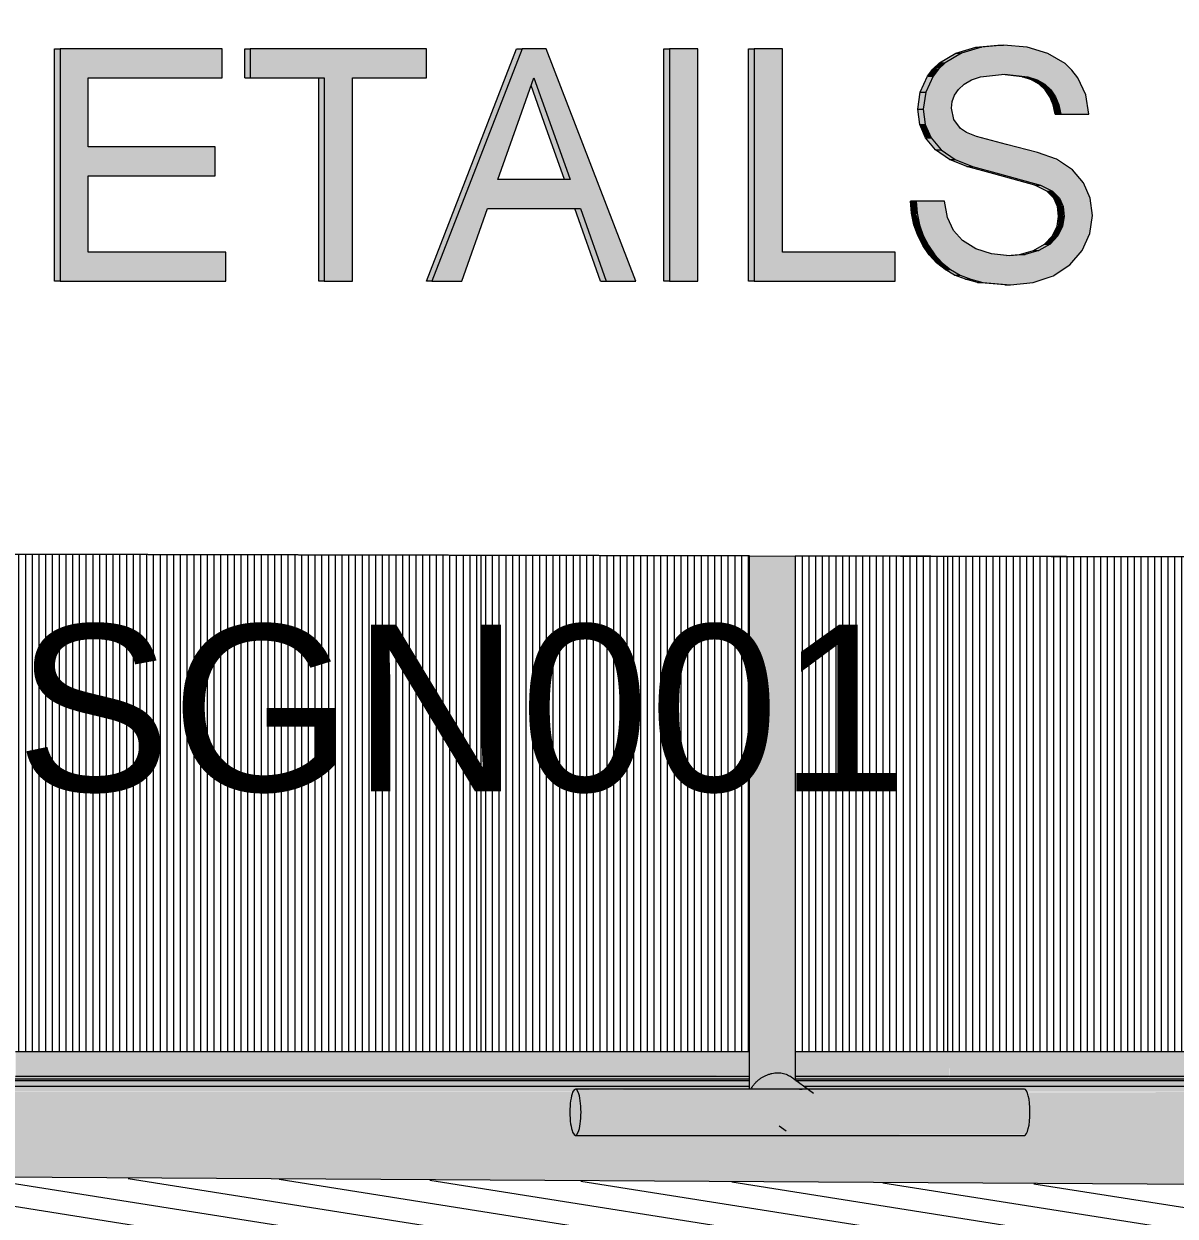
# Model space of a CAD drawing. Header units: millimetres. Extents: x -2361666 to -2009843, y -375 to 29863.
# Drawn here: x -2325026 to -2322538, y 11052 to 13629 of the extents above; entities that cross this region are included whole.
import ezdxf

# ---------------------------------------------------------------- set-up
doc = ezdxf.new("R2010")
doc.units = ezdxf.units.MM
for name, color, linetype, lineweight in [('A-ANNO-IDEN', 131, 'Continuous', 5), ('A-GENM', 13, 'Continuous', 5), ('A-GLAZ-CURT', 52, 'Continuous', 5), ('A-GLAZ-CWMG', 51, 'Continuous', 5), ('A-ROOF', 132, 'Continuous', 5), ('A-ROOF-PATT', 132, 'Continuous', 5), ('A-WALL', 113, 'Continuous', 5), ('P-SANR-FIXT', 6, 'Continuous', 5), ('S-BEAM', 12, 'Continuous', 5)]:
    doc.layers.add(name, color=color, linetype=linetype, lineweight=lineweight)
doc.styles.add('Arial_3', font='arial.ttf', dxfattribs={"height": 360})

# ---------------------------------------------------------------- blocks, each defined once
blk = doc.blocks.new('Downpipe - Tee Spreader - Downpipe - Tee Spreader-V8-SOUTH EAST - PART B')
at = {"layer": 'P-SANR-FIXT'}
h = blk.add_hatch(color=256, dxfattribs=at)
h.paths.add_polyline_path([(-2323454, 11326.6), (-2323450.7, 11332.6), (-2323439.2, 11345.3), (-2323425.7, 11354.3), (-2323422.1, 11356.3), (-2323409.2, 11360.5), (-2323396.3, 11362), (-2323380.6, 11359.1), (-2323370.9, 11354.3), (-2323358.4, 11345.3), (-2323360.3, 12479.1), (-2323456.9, 12479), (-2323456.9, 11326.6)])
h.paths.add_polyline_path([(-2323358.4, 14879.1), (-2323360.5, 15154.5), (-2323456.9, 15154.5), (-2323456.3, 14879.3), (-2323358.6, 14879.1)])
for points in [[(-2323343.9, 11325.5), (-2323343.2, 11326.6), (-2323334, 11327.5), (-2323380.6, 11359.1), (-2323384.1, 11360.5), (-2323396.3, 11362), (-2323409.2, 11360.5), (-2323425.7, 11354.3), (-2323439.2, 11345.3), (-2323451, 11332.3), (-2323454, 11326.6), (-2323346.7, 11325.8)], [(-2323834, 11228.3), (-2323830.8, 11228.3), (-2323827.9, 11233.3), (-2323822.3, 11263.6), (-2323823.3, 11299), (-2323825.4, 11311.9), (-2323830.8, 11324.9), (-2323837.4, 11324.2), (-2323844.4, 11301.6), (-2323846.1, 11276.6), (-2323844.4, 11251.6), (-2323837.1, 11228.3)], [(-2323821.9, 11276.6), (-2322851.6, 11276.6), (-2322853.2, 11301.6), (-2322858.7, 11321.8), (-2322863.7, 11326.6), (-2323830.8, 11324.9), (-2323825.4, 11311.9), (-2323822.3, 11289.5)], [(-2323458.3, 11326.6), (-2323456.9, 11327.5), (-2323458.3, 11326.9)], [(-2323834, 11226.6), (-2322860.5, 11228.3), (-2322855.1, 11241.2), (-2322852, 11263.6), (-2322851.6, 11276.6), (-2323821.9, 11276.6), (-2323823.5, 11251.6), (-2323827.9, 11233.3), (-2323830.8, 11228.3)]]:
    blk.add_hatch(color=256, dxfattribs=at).paths.add_polyline_path(points)
for p, q in [((-2323458.4, 15155), (-2323458.4, 14879.3)), ((-2323358.4, 14879.1), (-2323358.4, 15155)), ((-2323458.4, 12479.3), (-2323458.4, 11326.6)), ((-2323358.4, 11345.2), (-2323358.4, 12479.1)), ((-2323319.4, 11317), (-2323370.7, 11354.4)), ((-2322863.7, 11326.6), (-2323834, 11326.6)), ((-2323393.8, 11247.5), (-2323378.3, 11236.2)), ((-2323834, 11226.6), (-2322863.7, 11226.6))]:
    blk.add_line(p, q, dxfattribs=at)
for centre, major_axis, ratio, start_param, end_param in [((-2323834, 11276.6), (0, 50), 0.241811, 4.712389, 7.853982), ((-2323348.8, 11276.6), (29.5, 40.4), 0.955582, 0.550103, 0.667051), ((-2322863.7, 11276.6), (0, 50), 0.241811, 4.712389, 6.283185), ((-2323834, 11276.6), (0, 50), 0.241811, 1.570796, 4.712389), ((-2322863.7, 11276.6), (0, 50), 0.241811, 3.141593, 4.712389)]:
    blk.add_ellipse(centre, major_axis=major_axis, ratio=ratio, start_param=start_param, end_param=end_param, dxfattribs=at)
blk.add_open_spline([(-2323454.3, 11326.7), (-2323453.7, 11328.1), (-2323452, 11331.2), (-2323448.7, 11336.1), (-2323445.1, 11340.2), (-2323442, 11343.3), (-2323438.7, 11346.3), (-2323434.2, 11349.8), (-2323428.4, 11353.4), (-2323422.2, 11356.4), (-2323415.8, 11358.9), (-2323407.1, 11361.2), (-2323396.1, 11362.4), (-2323383.8, 11361), (-2323375.6, 11357.7), (-2323371.6, 11355.1), (-2323370.7, 11354.4)], degree=3, knots=[0.050558, 0.050558, 0.050558, 0.050558, 0.0833333, 0.125, 0.1666667, 0.1875, 0.2083333, 0.25, 0.2916667, 0.3333333, 0.375, 0.4166667, 0.5, 0.5833333, 0.6666667, 0.6937161, 0.6937161, 0.6937161, 0.6937161], dxfattribs=at)
blk = doc.blocks.new('FP_110-SOUTH EAST - PART B')
at = {"layer": 'A-GENM'}
blk.add_line((-2322019.7, 11407.7), (-2322019.7, 12476), dxfattribs=at)
blk = doc.blocks.new('MulticellPanel_Polycarbonate_Danpal_1040w - Pearl Green-V109-SOUTH EAST - PART B')
at = {"layer": 'A-GENM'}
h = blk.add_hatch(dxfattribs=at)
h.set_pattern_fill('FP_49', color=256, style=0, pattern_type=2)
h.set_pattern_definition([(90, (-2322523.671, 13105.475), (14.555, -9e-16), [])])
h.paths.add_polyline_path([(-2323025.3, 11407.7), (-2322022, 11407.7), (-2322022, 12475.7), (-2323025.3, 12478), (-2323025.3, 11493)])
blk.add_blockref('FP_110-SOUTH EAST - PART B', (0, 0), dxfattribs=at)
blk = doc.blocks.new('FP_112-SOUTH EAST - PART B')
at = {"layer": 'A-GENM'}
blk.add_line((-2323028.9, 11407.7), (-2323028.9, 12478.3), dxfattribs=at)
blk = doc.blocks.new('MulticellPanel_Polycarbonate_Danpal_1040w - Pearl Green-V111-SOUTH EAST - PART B')
at = {"layer": 'A-GENM'}
h = blk.add_hatch(dxfattribs=at)
h.set_pattern_fill('FP_50', color=256, style=0, pattern_type=2)
h.set_pattern_definition([(90, (-2323532.807, 13105.475), (14.555, -9e-16), [])])
h.paths.add_polyline_path([(-2324034.5, 11407.7), (-2323458.3, 11407.7), (-2323458.3, 12479), (-2324034.5, 12480.4), (-2324034.5, 11493)])
h.paths.add_polyline_path([(-2323031.1, 11407.7), (-2323031.1, 12478.1), (-2323358.4, 12478.8), (-2323358.4, 11407.7), (-2323146.2, 11407.7)])
blk.add_blockref('FP_112-SOUTH EAST - PART B', (0, 0), dxfattribs=at)
blk = doc.blocks.new('FP_113-SOUTH EAST - PART B')
at = {"layer": 'A-GENM'}
blk.add_line((-2324038, 11407.7), (-2324038, 12480.7), dxfattribs=at)
blk = doc.blocks.new('MulticellPanel_Polycarbonate_Danpal_1040w - Blue-1262870-SOUTH EAST - PART B')
at = {"layer": 'A-GENM'}
h = blk.add_hatch(dxfattribs=at)
h.set_pattern_fill('FP_51', color=256, style=0, pattern_type=2)
h.set_pattern_definition([(90, (-2324541.943, 13105.475), (14.555, -9e-16), [])])
h.paths.add_polyline_path([(-2325043.6, 11407.7), (-2324040.3, 11407.7), (-2324040.3, 12480.4), (-2325043.6, 12482.7), (-2325043.6, 11493)])
blk.add_blockref('FP_113-SOUTH EAST - PART B', (0, 0), dxfattribs=at)
blk = doc.blocks.new('Rectangular Mullion - Frame_Framed Facade_Danpal_DPANMF BT1-1113569-SOUTH EAST - PART B')
at = {"layer": 'A-GLAZ-CWMG'}
for points in [[(-2320216.3, 11354.3), (-2319998.3, 11354.3), (-2319998.3, 11407.7), (-2321007.5, 11407.7), (-2321007.1, 11354.3), (-2320450.6, 11354.3)], [(-2321007.5, 11348.8), (-2320000.6, 11348.8), (-2320000.6, 11354.3), (-2321009.7, 11354.3), (-2321009.7, 11348.8)]]:
    blk.add_hatch(color=256, dxfattribs=at).paths.add_polyline_path(points)
for p, q in [((-2321007.5, 11407.7), (-2319998.3, 11407.7)), ((-2321009.7, 11348.8), (-2320000.6, 11348.8)), ((-2321007.5, 11354.3), (-2319998.3, 11354.3))]:
    blk.add_line(p, q, dxfattribs=at)
blk = doc.blocks.new('Rectangular Mullion - Frame_Framed Facade_Danpal_DPANMF BT1-V137-SOUTH EAST - PART B')
at = {"layer": 'A-GLAZ-CWMG'}
h = blk.add_hatch(color=256, dxfattribs=at)
h.paths.add_polyline_path([(-2323331.5, 11354.3), (-2323025.7, 11354.3), (-2323025.7, 11407.7), (-2323358.4, 11407.7), (-2323358.4, 11354.3), (-2323334.2, 11354.3)])
h.paths.add_polyline_path([(-2324034.5, 11354.3), (-2323458.3, 11356.3), (-2323458.3, 11407.7), (-2324034.9, 11407.7), (-2324034.9, 11354.3)])
h = blk.add_hatch(color=256, dxfattribs=at)
h.paths.add_polyline_path([(-2323029, 11348.8), (-2323028, 11348.8), (-2323029, 11354.3), (-2323358.4, 11354.3), (-2323358.4, 11348.8), (-2323031.1, 11348.8)])
h.paths.add_polyline_path([(-2324037.1, 11348.8), (-2323458.3, 11349.7), (-2323458.3, 11354.3), (-2324037.1, 11354.3)])
for p, q in [((-2324034.9, 11407.7), (-2323458.3, 11407.7)), ((-2323358.4, 11407.7), (-2323025.7, 11407.7)), ((-2324037.1, 11348.8), (-2323458.3, 11348.8)), ((-2324034.9, 11354.3), (-2323458.3, 11354.3)), ((-2323358.4, 11354.3), (-2323025.7, 11354.3)), ((-2323358.4, 11348.8), (-2323028, 11348.8))]:
    blk.add_line(p, q, dxfattribs=at)
blk = doc.blocks.new('Generic Models 13 - Generic Models 13-2262104-SOUTH EAST - PART B')
at = {"layer": 'A-GENM'}
for p, q in [((-2329562.1, 12493.4), (-2319858.9, 12471)), ((-2323458.3, 12479), (-2327045.6, 12487.3)), ((-2319983.3, 12471), (-2323358.4, 12478.8))]:
    blk.add_line(p, q, dxfattribs=at)
blk = doc.blocks.new('Structural Framing 10 - Structural Framing 1-2898566-SOUTH EAST - PART B')
at = {"layer": 'S-BEAM'}
h = blk.add_hatch(color=256, dxfattribs=at)
h.paths.add_polyline_path([(-2338994.7, 11332.6), (-2338207.3, 11332.6), (-2338207.3, 11345.3), (-2338994.7, 11345.3)])
h.paths.add_polyline_path([(-2318911.7, 11332.6), (-2318889.7, 11332.6), (-2318889.7, 11345.3), (-2318960.5, 11345.3), (-2318960.5, 11332.6), (-2318927.1, 11332.6)])
h.paths.add_polyline_path([(-2338071.7, 11332.6), (-2334520, 11332.6), (-2334520, 11345.3), (-2338107.3, 11345.2), (-2338090, 11332.6), (-2338083.1, 11332.6)])
h.paths.add_polyline_path([(-2319077.9, 11332.6), (-2319051.4, 11332.6), (-2319051.4, 11345.3), (-2319671.1, 11345.2), (-2319653.9, 11332.6), (-2319105, 11332.6)])
h.paths.add_polyline_path([(-2319848.1, 11332.6), (-2319771.1, 11332.6), (-2319771.1, 11345.3), (-2323358.4, 11345.2), (-2323341.1, 11332.6), (-2319864.7, 11332.6)])
h.paths.add_polyline_path([(-2334402.8, 11332.6), (-2330832.8, 11332.6), (-2330832.8, 11345.3), (-2334420, 11345.2), (-2334408.4, 11336.7)])
h.paths.add_polyline_path([(-2323458.3, 11332.6), (-2323458.3, 11345.3), (-2327045.6, 11345.2), (-2327028.4, 11332.6), (-2323497.7, 11332.6)])
h.paths.add_polyline_path([(-2330697.2, 11332.6), (-2327145.6, 11332.6), (-2327145.6, 11345.3), (-2330732.8, 11345.2), (-2330715.6, 11332.6), (-2330708.7, 11332.6)])
h = blk.add_hatch(color=256, dxfattribs=at)
h.paths.add_polyline_path([(-2318911.7, 11321.2), (-2318909.6, 11332.3), (-2318911.7, 11332.6), (-2318960.5, 11331.1), (-2318960.5, 11321.2), (-2318911.9, 11321.2)])
h.paths.add_polyline_path([(-2326291.5, 11321.2), (-2323838.3, 11322), (-2323837.1, 11324.9), (-2323458.3, 11326.9), (-2323458.3, 11332.6), (-2327026.3, 11331.1), (-2327020.1, 11326.6), (-2326544.9, 11328.5), (-2326399, 11331.5), (-2326316.1, 11331), (-2326305.2, 11325.2), (-2326303.3, 11321.2), (-2326294.7, 11321.2)])
h.paths.add_polyline_path([(-2338994.7, 11321.2), (-2338587.5, 11321.2), (-2338586, 11324.9), (-2338207.3, 11326.9), (-2338207.3, 11332.6), (-2338994.7, 11331.1), (-2338994.7, 11324.1)])
h.paths.add_polyline_path([(-2327525.9, 11321.2), (-2327524.3, 11324.9), (-2327145.6, 11326.9), (-2327145.6, 11332.6), (-2330712.4, 11330.3), (-2330707.3, 11326.6), (-2330235, 11324.9), (-2330232.1, 11321.2), (-2327527.3, 11321.2)])
h.paths.add_polyline_path([(-2319077.9, 11321.2), (-2319051.4, 11321.3), (-2319051.4, 11332.6), (-2319651.4, 11330.8), (-2319645.6, 11326.6), (-2319173.3, 11324.9), (-2319170.4, 11321.2), (-2319089.3, 11321.2)])
h.paths.add_polyline_path([(-2337607.3, 11321.2), (-2334899.4, 11323.5), (-2334898.8, 11324.9), (-2334520, 11326.9), (-2334520, 11332.6), (-2338087.8, 11331), (-2338081.7, 11326.6), (-2337609.4, 11324.9), (-2337608.9, 11323.9)])
h.paths.add_polyline_path([(-2331213.1, 11321.2), (-2331211.6, 11324.9), (-2330832.8, 11326.9), (-2330832.8, 11332.6), (-2334400.1, 11330.7), (-2334394.5, 11326.6), (-2333922.2, 11324.9), (-2333919.3, 11321.2), (-2331214.5, 11321.2)])
h.paths.add_polyline_path([(-2322858.4, 11321.2), (-2320151.3, 11321.4), (-2320149.9, 11324.9), (-2319771.1, 11327), (-2319771.1, 11332.6), (-2323339, 11331.1), (-2323332.8, 11326.6), (-2322860.4, 11324.7), (-2322858.7, 11321.8)])
h = blk.add_hatch(color=256, dxfattribs=at)
h.paths.add_polyline_path([(-2318921.1, 11099.4), (-2318921.1, 11113.5), (-2318911.7, 11113.4), (-2318911.7, 11321.2), (-2318960.5, 11321.2), (-2318961.6, 11233.4), (-2318965.5, 11232.3), (-2318963.7, 11230.8), (-2318959.6, 11232.3), (-2318961.6, 11178.9), (-2318968.8, 11178.9), (-2318968.8, 11173.4), (-2319083.4, 11173.4), (-2319083.4, 11233.4), (-2319051.4, 11233.4), (-2319051.4, 11321.2), (-2319170.4, 11319.9), (-2319165.7, 11299), (-2319164.3, 11276.6), (-2319166, 11251.6), (-2319170.4, 11233.3), (-2319176.4, 11226.6), (-2320149.9, 11228.3), (-2320152.8, 11233.3), (-2320158.4, 11263.6), (-2320157.5, 11299), (-2320155.3, 11311.9), (-2320152.8, 11321.2), (-2322857.6, 11319.9), (-2322852.9, 11299), (-2322851.6, 11276.6), (-2322853.2, 11251.6), (-2322857.6, 11233.3), (-2322863.7, 11226.6), (-2323837.1, 11228.3), (-2323840, 11233.3), (-2323845.7, 11263.6), (-2323844.7, 11299), (-2323842.5, 11311.9), (-2323840, 11321.2), (-2326303.3, 11321.2), (-2326303.3, 11143.5), (-2319044.3, 11100.1)])
h.paths.add_polyline_path([(-2326645.9, 11145.5), (-2326645.9, 11226.6), (-2327524.3, 11228.3), (-2327527.3, 11233.3), (-2327532.9, 11263.6), (-2327531.9, 11299), (-2327529.8, 11311.9), (-2327527.3, 11321.2), (-2330232.1, 11319.9), (-2330227.4, 11299), (-2330226, 11276.6), (-2330227.6, 11251.6), (-2330232.1, 11233.3), (-2330238.1, 11226.6), (-2331211.6, 11228.3), (-2331214.5, 11233.3), (-2331220.1, 11263.6), (-2331219.2, 11299), (-2331217, 11311.9), (-2331214.5, 11321.2), (-2333919.3, 11319.9), (-2333914.6, 11299), (-2333913.2, 11276.6), (-2333914.9, 11251.6), (-2333919.3, 11233.3), (-2333925.3, 11226.6), (-2334898.8, 11228.3), (-2334901.7, 11233.3), (-2334907.3, 11263.6), (-2334906.4, 11299), (-2334904.2, 11311.9), (-2334901.7, 11321.2), (-2337606.5, 11319.9), (-2337601.8, 11299), (-2337600.5, 11276.6), (-2337602.1, 11251.6), (-2337606.5, 11233.3), (-2337612.6, 11226.6), (-2338586, 11228.3), (-2338588.9, 11233.3), (-2338594.6, 11263.6), (-2338593.6, 11299), (-2338591.4, 11311.9), (-2338588.9, 11321.2), (-2338994.7, 11321.2), (-2338994.7, 11215), (-2331928.5, 11177), (-2327013.6, 11147.7)])
for p, q in [((-2327045.6, 11345.3), (-2323458.3, 11345.3)), ((-2323358.4, 11345.3), (-2319771.1, 11345.3)), ((-2323458.3, 11332.6), (-2327028.4, 11332.6)), ((-2319771.1, 11332.6), (-2323341.1, 11332.6))]:
    blk.add_line(p, q, dxfattribs=at)

msp = doc.modelspace()

# ---------------------------------------------------------------- hatches: boundary and pattern name
at = {"layer": 'A-GENM'}
for points in [[(-2322893.5, 13064.9), (-2322844.9, 13069.8), (-2322794.6, 13088.9), (-2322765.1, 13108), (-2322738.5, 13139.3), (-2322722.1, 13175.7), (-2322716.7, 13214.4), (-2322724.3, 13259), (-2322735.7, 13285.4), (-2322759.9, 13313.5), (-2322803.1, 13339.4), (-2322835.2, 13351), (-2322967.5, 13385.6), (-2322988.5, 13394.3), (-2323001.9, 13402.9), (-2323016.4, 13422.3), (-2323021.3, 13446.4), (-2323016.4, 13469.5), (-2323014.4, 13474.7), (-2323005.9, 13487.2), (-2322993.9, 13498.6), (-2322978.2, 13508), (-2322958.4, 13514.7), (-2322906.7, 13520.1), (-2322856.2, 13514.7), (-2322836.2, 13507.9), (-2322819.7, 13498.3), (-2322806.5, 13486.1), (-2322794.6, 13466.8), (-2322787.7, 13446.1), (-2322785.2, 13433.8), (-2322724.3, 13433.8), (-2322731.2, 13475.4), (-2322748.4, 13512.4), (-2322760.9, 13528.7), (-2322775.8, 13542.9), (-2322819.7, 13567.1), (-2322857.7, 13578.5), (-2322911.8, 13582.7), (-2322958.4, 13578.1), (-2322999.4, 13565.8), (-2323035.1, 13544.7), (-2323049.3, 13531.2), (-2323061.1, 13515.7), (-2323076.9, 13481.4), (-2323082.2, 13444.6), (-2323077.9, 13411.7), (-2323065.1, 13382.2), (-2323043.6, 13356.6), (-2323013.3, 13335.5), (-2322976.1, 13320.4), (-2322829.1, 13280.5), (-2322803.1, 13267.5), (-2322787.7, 13252), (-2322780.1, 13233.9), (-2322777.6, 13212.8), (-2322781, 13191.3), (-2322794.6, 13167.1), (-2322808.1, 13152.8), (-2322832.2, 13139.2), (-2322861.9, 13130.6), (-2322895.9, 13127.7), (-2322934.4, 13131.5), (-2322968.9, 13142.9), (-2322997.2, 13160.4), (-2323016.9, 13182.6), (-2323029.5, 13210.6), (-2323036.5, 13245.5), (-2323097.4, 13245.5), (-2323093.5, 13210.6), (-2323090.2, 13194.7), (-2323076.6, 13160.4), (-2323061.5, 13135.6), (-2323057.5, 13129.7), (-2323041.4, 13112.5), (-2323023.1, 13097.9), (-2323002.3, 13086), (-2322968.9, 13074.2), (-2322953.2, 13070.2), (-2322911.8, 13066.6)], [(-2324947.9, 13072.8), (-2324947.9, 13575.1), (-2324960, 13575.1), (-2324960, 13072.8)], [(-2324887, 13072.8), (-2324590, 13072.8), (-2324590, 13135.6), (-2324887, 13135.6), (-2324887, 13300.4), (-2324612.9, 13300.4), (-2324612.9, 13363.2), (-2324887, 13363.2), (-2324887, 13512.3), (-2324597.6, 13512.3), (-2324597.6, 13575.1), (-2324947.9, 13575.1), (-2324947.9, 13072.8), (-2324904.1, 13072.8)], [(-2324536.7, 13512.3), (-2324536.7, 13575.1), (-2324548.8, 13575.1), (-2324548.8, 13512.3)], [(-2324376.8, 13072.8), (-2324315.9, 13072.8), (-2324315.9, 13512.3), (-2324156, 13512.3), (-2324156, 13575.1), (-2324536.7, 13575.1), (-2324536.7, 13512.3), (-2324376.8, 13512.3), (-2324376.8, 13239.4)], [(-2324144.1, 13072.8), (-2323949.5, 13575.1), (-2323961.6, 13575.1), (-2324156.1, 13072.8)], [(-2323630.5, 13072.8), (-2323630.5, 13575.1), (-2323642.6, 13575.1), (-2323642.6, 13072.8)], [(-2323569.6, 13072.8), (-2323569.6, 13575.1), (-2323630.5, 13575.1), (-2323630.5, 13072.8)], [(-2323447.7, 13072.8), (-2323447.7, 13575.1), (-2323459.8, 13575.1), (-2323459.8, 13072.8)], [(-2323447.7, 13072.8), (-2323143.1, 13072.8), (-2323143.1, 13135.6), (-2323386.8, 13135.6), (-2323386.8, 13575.1), (-2323447.7, 13575.1), (-2323447.7, 13239.4)], [(-2323047.2, 13544.7), (-2323035.1, 13544.7), (-2322999.4, 13565.8), (-2323011.5, 13565.8), (-2323039.3, 13549.4)], [(-2323011.5, 13565.8), (-2322993.9, 13567.5), (-2322958.4, 13578.6), (-2322968.6, 13578.6), (-2323000.6, 13569.1)], [(-2323061.1, 13515.7), (-2323049.3, 13531.2), (-2323061.4, 13531.2), (-2323073.2, 13515.7)], [(-2323061.1, 13531.2), (-2323047.2, 13533.2), (-2323035.1, 13544.7), (-2323049.3, 13542.7), (-2323061.4, 13531.2)], [(-2324388.9, 13072.8), (-2324376.8, 13072.8), (-2324376.8, 13512.3), (-2324388.9, 13512.3), (-2324388.9, 13135.6)], [(-2323889.5, 13416), (-2323923.7, 13512.3), (-2323929.6, 13495), (-2323901.6, 13416), (-2323897.6, 13416)], [(-2323082.2, 13481.4), (-2323076.9, 13481.4), (-2323061.1, 13515.7), (-2323073.2, 13515.7), (-2323089, 13481.4)], [(-2322836.2, 13507.9), (-2322857.7, 13514.7), (-2322868.3, 13514.7), (-2322848.3, 13507.9)], [(-2322819.7, 13498.3), (-2322836.2, 13507.9), (-2322848.3, 13507.9), (-2322831.8, 13498.3)], [(-2323082.2, 13444.6), (-2323077.9, 13481.4), (-2323089, 13481.4), (-2323094.3, 13444.6)], [(-2322818.6, 13486.1), (-2322806.5, 13486.1), (-2322819.7, 13498.3), (-2322831.8, 13498.3), (-2322819.7, 13487.1)], [(-2322808.5, 13471.3), (-2322796.4, 13471.3), (-2322806.5, 13486.1), (-2322818.6, 13486.1), (-2322815.8, 13481.9)], [(-2322789.3, 13453.8), (-2322796.4, 13471.3), (-2322808.5, 13471.3), (-2322801.4, 13453.8), (-2322794.6, 13453.8)], [(-2322785.2, 13433.8), (-2322789.3, 13453.8), (-2322801.4, 13453.8), (-2322796.4, 13433.8), (-2322787.7, 13433.8)], [(-2323090, 13411.7), (-2323077.9, 13411.7), (-2323082.2, 13444.6), (-2323094.3, 13444.2), (-2323091.4, 13422.3)], [(-2323845.5, 13292.5), (-2323889.5, 13416), (-2323901.6, 13416), (-2323857.6, 13292.5)], [(-2323065.1, 13382.2), (-2323077.9, 13411.7), (-2323090, 13411.7), (-2323077.2, 13382.2), (-2323074.1, 13382.2)], [(-2323043.6, 13356.6), (-2323065.1, 13382.2), (-2323077.2, 13382.2), (-2323055.7, 13356.6)], [(-2323025.4, 13335.5), (-2323013.3, 13335.5), (-2323043.6, 13356.6), (-2323055.7, 13356.6), (-2323029, 13337.9)], [(-2322976.1, 13320.4), (-2323013.3, 13335.5), (-2323025.4, 13335.5), (-2322988.1, 13320.4)], [(-2322917.8, 13304.5), (-2322976.1, 13320.4), (-2322979.6, 13318.1), (-2322929.9, 13304.5)], [(-2322829.1, 13280.5), (-2322917.8, 13304.5), (-2322929.9, 13304.5), (-2322835.2, 13280.5)], [(-2322815.2, 13267.5), (-2322803.1, 13267.5), (-2322829.1, 13280.5), (-2322841.2, 13280.5), (-2322829.1, 13274.5)], [(-2323095.3, 13219.4), (-2323097.4, 13245.5), (-2323109.5, 13245.5), (-2323107.4, 13219.4), (-2323097.4, 13219.4)], [(-2322787.7, 13252), (-2322803.1, 13267.5), (-2322815.2, 13267.5), (-2322799.8, 13252), (-2322794.6, 13252)], [(-2322792.2, 13233.9), (-2322781, 13235.9), (-2322787.7, 13252), (-2322799.8, 13252), (-2322794.5, 13239.4)], [(-2323779.7, 13072.8), (-2323767.6, 13072.8), (-2323823.3, 13229.8), (-2323835.4, 13229.8), (-2323823.3, 13195.7)], [(-2323102.3, 13194.7), (-2323090.2, 13194.7), (-2323097.4, 13219.4), (-2323107.4, 13219.4)], [(-2322787.7, 13212.8), (-2322777.8, 13214.4), (-2322781, 13233.9), (-2322792.2, 13233.9), (-2322789.7, 13212.8)], [(-2323082.2, 13171.5), (-2323090.2, 13194.7), (-2323102.3, 13194.7), (-2323094.2, 13171.5), (-2323090.2, 13171.5)], [(-2322781, 13191.3), (-2322777.6, 13212.8), (-2322789.7, 13212.8), (-2322791.1, 13191.3)], [(-2323076, 13149.6), (-2323071.1, 13149.6), (-2323082.2, 13171.5), (-2323094.2, 13171.5), (-2323082.2, 13149.6)], [(-2322820.2, 13152.8), (-2322808.1, 13152.8), (-2322791.1, 13170.7), (-2322803.2, 13170.7), (-2322808.1, 13165.5)], [(-2322793.1, 13170.7), (-2322791.1, 13170.7), (-2322781, 13191.3), (-2322793.1, 13191.3), (-2322801.3, 13170.7), (-2322794.6, 13170.7)], [(-2323069.6, 13129.7), (-2323057.5, 13129.7), (-2323071.1, 13149.6), (-2323082.2, 13148), (-2323071.1, 13132)], [(-2322832.2, 13139.2), (-2322808.1, 13152.8), (-2322820.2, 13152.8), (-2322844.3, 13139.2)], [(-2323053.5, 13112.5), (-2323041.4, 13112.5), (-2323057.5, 13129.7), (-2323069.6, 13129.7), (-2323057.5, 13116.7)], [(-2322874, 13130.6), (-2322858.8, 13131.5), (-2322832.2, 13139.2), (-2322844.9, 13139), (-2322870.8, 13131.5)], [(-2323029, 13097.9), (-2323023.1, 13097.9), (-2323041.4, 13112.5), (-2323053.5, 13112.5), (-2323035.1, 13097.9)], [(-2323008, 13086), (-2323002.3, 13086), (-2323023.1, 13097.9), (-2323035.1, 13097.9), (-2323014.4, 13086)], [(-2322991.2, 13076.8), (-2322979.1, 13076.8), (-2323002.3, 13086), (-2323014.4, 13086), (-2323002.3, 13081.2)], [(-2322965.3, 13070.2), (-2322953.2, 13070.2), (-2322979.1, 13076.8), (-2322991.2, 13076.8), (-2322968.9, 13071.2)]]:
    msp.add_hatch(color=256, dxfattribs=at).paths.add_polyline_path(points)
h = msp.add_hatch(color=256, dxfattribs=at)
h.paths.add_polyline_path([(-2324079.8, 13072.8), (-2324024.1, 13229.8), (-2323823.3, 13229.8), (-2323767.6, 13072.8), (-2323703.2, 13072.8), (-2323897.6, 13575.1), (-2323949.5, 13575.1), (-2324144.1, 13072.8), (-2324083.7, 13072.8)])
h.paths.add_polyline_path([(-2323949.5, 13292.5), (-2324001.7, 13292.5), (-2323923.7, 13512.3), (-2323845.5, 13292.5), (-2323897.6, 13292.5)])
at = {"layer": 'A-ROOF-PATT'}
h = msp.add_hatch(dxfattribs=at)
h.set_pattern_fill('FP_4', color=256, style=0, pattern_type=2)
h.set_pattern_definition([(171.019, (-4018.334, -226018.123), (-314.1573385, 0.0011507), [])])
h.paths.add_polyline_path([(-2311995.9, 10452.5), (-2311984.9, 10453.4), (-2311995.2, 10452.5)])
h.paths.add_polyline_path([(-2311462.9, 10444.5), (-2311452, 10445.4), (-2311462.1, 10444.5)])
h.paths.add_polyline_path([(-2310334.8, 10432.9), (-2310326.2, 10428.1), (-2310323.6, 10425.7), (-2310320, 10423.1), (-2310323.6, 10420.9), (-2310325, 10418.9), (-2310319.7, 10416.8), (-2310314.6, 10418.9), (-2310312.3, 10424.2), (-2310313.4, 10437.7), (-2310317.7, 10431.8), (-2310319.6, 10431.8), (-2310321.6, 10431.5), (-2310323.8, 10431.5), (-2310325.1, 10429.8), (-2310327.2, 10428.7), (-2310332.2, 10431.4)])
h.paths.add_polyline_path([(-2301940.2, 9569.4), (-2301940.2, 10122.9), (-2305717.9, 10854.5), (-2317094.4, 11172.6), (-2318295.3, 11365.9), (-2318286.9, 11368.6), (-2318960.5, 11375.1), (-2318960.5, 11345.3), (-2318889.7, 11345.3), (-2318889.7, 11332.6), (-2318910.3, 11331.1), (-2318911.7, 11321.2), (-2318911.7, 11113.4), (-2318921.1, 11113.5), (-2318877.5, 11099.1), (-2336858.1, 11204.2), (-2338994.7, 11215), (-2338994.7, 11202.2), (-2339436.4, 11203.5), (-2341239, 11493.7), (-2350327.7, 11496.9), (-2350325.8, 10913.9), (-2344726.2, 10849.9), (-2344726.4, 10851.1), (-2344594.1, 10847.5), (-2344593.1, 10847), (-2338994.4, 10783), (-2338994.6, 10784.2), (-2338862.3, 10780.7), (-2338862.1, 10780.2), (-2333262.7, 10716.9), (-2333262.8, 10717.4), (-2333130.4, 10713.8), (-2333130.3, 10713.4), (-2327530.7, 10649.4), (-2327530.9, 10650.6), (-2327398.6, 10647), (-2327398.4, 10646.5), (-2321798.9, 10582.5), (-2321799.1, 10583.7), (-2321666.8, 10580.2), (-2321666.6, 10579.7), (-2316067, 10515.7), (-2316067.2, 10516.9), (-2315934.9, 10513.3), (-2315934.8, 10512.3), (-2315809.7, 10510.5), (-2315570.5, 10506), (-2315550.4, 10506.7), (-2315374, 10503.5), (-2315304.6, 10502.3), (-2315249.7, 10502.3), (-2315240.9, 10501.5), (-2315156.9, 10500.4), (-2315093.5, 10499.5), (-2314890.1, 10496.5), (-2314827.3, 10494.6), (-2314825.2, 10496), (-2312862.2, 10465.1), (-2312861.3, 10465.1), (-2312828.7, 10465.5), (-2312584.4, 10461.9), (-2312529.4, 10461.4), (-2312354.3, 10458.2), (-2312284.8, 10457), (-2312229.9, 10457), (-2312221.1, 10456.3), (-2312129.7, 10455.2), (-2312042.8, 10453.9), (-2311540.8, 10446.6), (-2311424.1, 10444.2), (-2311375, 10443.9), (-2311296.6, 10442.8), (-2310998.7, 10438), (-2310996.1, 10437.2), (-2310963.5, 10437.5), (-2310708.4, 10433.9), (-2310638.3, 10433.1), (-2310349.4, 10428.1), (-2310336.5, 10428.9), (-2310332.2, 10436.5), (-2310323.4, 10441.2), (-2310314.6, 10440.9), (-2310311.9, 10439.9), (-2310215.1, 10390.4), (-2310208.9, 10372), (-2310208.9, 10369.7), (-2310008.9, 10366.4), (-2309994.6, 10360), (-2309993.4, 10309.1), (-2309988.5, 10305.4), (-2309988.6, 10300.9), (-2310117.7, 10303.9), (-2310117.7, 10305.4), (-2310248.7, 10306.9), (-2310248.7, 10303.9), (-2310276.8, 10304.3), (-2310276.8, 10307.3), (-2310407.8, 10306.9), (-2310407.8, 10305.8), (-2310536.9, 10309.1), (-2310536.9, 10310.3), (-2310536.8, 10312.6), (-2310536.9, 10313.3), (-2310541.7, 10317.1), (-2310542.9, 10318.4), (-2310562.2, 10320.1), (-2310562.3, 10321.6), (-2310562.1, 10323.9), (-2310562.4, 10324.7), (-2310561.9, 10326.9), (-2310559.4, 10373.8), (-2310340.7, 10373.4), (-2310338.6, 10374.3), (-2310338.6, 10421.9), (-2310397.4, 10421.9), (-2310537.1, 10423.7), (-2315964.6, 10502.7), (-2315970.8, 10482.5), (-2315972.3, 10470.8), (-2315970.8, 10454.8), (-2315963.9, 10437.7), (-2315939.4, 10437.5), (-2315917.5, 10426), (-2315915.3, 10425.3), (-2315904, 10386.9), (-2315875.4, 10385.4), (-2315855.8, 10374.6), (-2315855.8, 10371.6), (-2315905.6, 10372.2), (-2315928.3, 10382.4), (-2315928.4, 10386.1), (-2315940, 10425.5), (-2316081.2, 10429.2), (-2316104.1, 10439.4), (-2316044.9, 10439.4), (-2316039, 10459.8), (-2316037.4, 10471.5), (-2316039, 10487.4), (-2316045.2, 10503.7), (-2316074.1, 10506.1), (-2316074.5, 10506.5), (-2321673.1, 10570.5), (-2321673.3, 10569.3), (-2321696.5, 10569.3), (-2321702.6, 10549.3), (-2321704.2, 10537.6), (-2321702.6, 10521.7), (-2321695.7, 10504.6), (-2321671.2, 10504.3), (-2321649.4, 10492.9), (-2321647.1, 10492.1), (-2321635.9, 10453.7), (-2321607.2, 10452.2), (-2321587.6, 10441.4), (-2321587.6, 10438.4), (-2321637.4, 10439.1), (-2321660.1, 10449.2), (-2321662.2, 10461), (-2321671.8, 10492.4), (-2321813.1, 10496), (-2321835.9, 10506.2), (-2321776.8, 10506.2), (-2321770.8, 10526.7), (-2321769.2, 10538.4), (-2321770.8, 10554.3), (-2321776.5, 10570.5), (-2321805.9, 10572.2), (-2321806.3, 10573.3), (-2327404.9, 10637.3), (-2327405.2, 10636.1), (-2327428.4, 10636.1), (-2327434.5, 10616.1), (-2327436, 10604.4), (-2327434.5, 10588.5), (-2327427.5, 10571.4), (-2327403.1, 10571.1), (-2327381.2, 10559.7), (-2327379, 10558.9), (-2327367.7, 10520.6), (-2327339.1, 10519.1), (-2327319.4, 10508.3), (-2327319.5, 10505.3), (-2327369.3, 10505.9), (-2327392, 10516.1), (-2327392.8, 10522.8), (-2327403.7, 10559.2), (-2327544.9, 10562.8), (-2327567.7, 10573.1), (-2327508.6, 10573.1), (-2327502.6, 10593.5), (-2327501.1, 10605.2), (-2327502.6, 10621.1), (-2327508.8, 10637.3), (-2327537.7, 10639.1), (-2327538.1, 10640.2), (-2333136.7, 10704.2), (-2333137, 10703), (-2333160.2, 10703), (-2333166.3, 10683), (-2333167.8, 10671.3), (-2333166.3, 10655.4), (-2333159.4, 10638.3), (-2333134.9, 10638), (-2333113, 10626.5), (-2333110.8, 10625.8), (-2333099.5, 10587.4), (-2333070.9, 10585.9), (-2333051.3, 10575.1), (-2333051.3, 10572.1), (-2333101.1, 10572.8), (-2333123.8, 10582.9), (-2333123.9, 10586.7), (-2333135.5, 10626), (-2333276.7, 10629.7), (-2333299.6, 10639.9), (-2333240.4, 10639.9), (-2333234.5, 10660.3), (-2333232.9, 10672), (-2333234.5, 10687.9), (-2333240.7, 10704.2), (-2333269.5, 10705.9), (-2333270, 10707), (-2338868.6, 10771), (-2338868.8, 10769.8), (-2338892, 10769.8), (-2338898.1, 10749.8), (-2338899.7, 10738.1), (-2338896.5, 10716.9), (-2338891.2, 10705.1), (-2338866.7, 10704.8), (-2338844.9, 10693.4), (-2338842.6, 10692.6), (-2338831.4, 10654.2), (-2338802.7, 10652.7), (-2338783.1, 10642), (-2338783.2, 10639), (-2338832.9, 10639.6), (-2338855.6, 10649.7), (-2338855.8, 10653.5), (-2338867.3, 10692.9), (-2339008.6, 10696.5), (-2339031.4, 10706.7), (-2338972.3, 10706.7), (-2338966.3, 10727.2), (-2338964.8, 10738.9), (-2338967.7, 10759.1), (-2338972.5, 10771), (-2339001.4, 10772.7), (-2339001.8, 10773.8), (-2344600.4, 10837.8), (-2344600.7, 10836.6), (-2344623.9, 10836.6), (-2344630, 10816.6), (-2344631.5, 10804.9), (-2344630, 10789), (-2344623, 10771.9), (-2344598.6, 10771.6), (-2344576.7, 10760.2), (-2344574.5, 10759.5), (-2344563.2, 10721.1), (-2344534.6, 10719.6), (-2344514.9, 10708.8), (-2344515, 10705.8), (-2344564.8, 10706.4), (-2344587.5, 10716.9), (-2344587.6, 10720.3), (-2344599.2, 10759.7), (-2344740.4, 10763.4), (-2344763.2, 10773.6), (-2344704.1, 10773.6), (-2344698.1, 10794), (-2344696.6, 10805.7), (-2344698.1, 10821.6), (-2344704.3, 10837.8), (-2344733.2, 10839.6), (-2344733.6, 10840.7), (-2350327.7, 10904.7), (-2350327.7, 10837.3), (-2350308.5, 10827), (-2350306.3, 10826.3), (-2350295, 10787.9), (-2350266.4, 10786.4), (-2350246.8, 10775.6), (-2350246.8, 10772.6), (-2350296.6, 10773.3), (-2350319.3, 10783.4), (-2350319.4, 10787.2), (-2350327.7, 10822), (-2350327.7, 10410.4), (-2302168, 9573.4)])
h.paths.add_polyline_path([(-2316094.2, 10374.4), (-2316143.9, 10375), (-2316166.7, 10385.2), (-2316165.5, 10389.7), (-2316157.3, 10390.4), (-2316158.1, 10393.2), (-2316143.9, 10390.7), (-2316143.8, 10390.2), (-2316114.4, 10387.4), (-2316094.2, 10377.4), (-2316094.2, 10375)])
h.paths.add_polyline_path([(-2316094, 10378.1), (-2316096.4, 10380.6), (-2316118.3, 10390.4), (-2316104.1, 10438.2), (-2316080.7, 10426.4), (-2316093.4, 10380.1)])
h.paths.add_polyline_path([(-2315899, 10387.4), (-2315899.8, 10390.2), (-2315894.6, 10388.2)])
h.paths.add_polyline_path([(-2321826, 10441.2), (-2321875.7, 10441.8), (-2321898.5, 10452), (-2321897.3, 10456.5), (-2321889.1, 10457.3), (-2321889.9, 10460), (-2321875.7, 10457.5), (-2321875.7, 10457), (-2321847.9, 10455), (-2321826, 10444.2), (-2321826, 10441.8)])
h.paths.add_polyline_path([(-2321825.8, 10445), (-2321828.3, 10447.4), (-2321850.1, 10457.2), (-2321835.9, 10505), (-2321812.5, 10493.3), (-2321825.2, 10447)])
h.paths.add_polyline_path([(-2321630.9, 10454.3), (-2321631.6, 10457), (-2321626.4, 10455)])
h.paths.add_polyline_path([(-2327557.9, 10508.1), (-2327607.5, 10508.6), (-2327630.4, 10518.8), (-2327629.1, 10523.3), (-2327621, 10524.1), (-2327621.7, 10526.9), (-2327607.6, 10524.3), (-2327607.5, 10523.9), (-2327579.7, 10521.8), (-2327557.8, 10511.1), (-2327557.9, 10508.6)])
h.paths.add_polyline_path([(-2327557.6, 10511.8), (-2327560.1, 10514.3), (-2327582, 10524), (-2327567.7, 10571.9), (-2327544.4, 10560.1), (-2327557.1, 10513.8)])
h.paths.add_polyline_path([(-2327362.7, 10521.1), (-2327363.5, 10523.9), (-2327358.3, 10521.9)])
h.paths.add_polyline_path([(-2333289.7, 10574.9), (-2333342.2, 10576.8), (-2333362.2, 10585.7), (-2333361, 10590.2), (-2333352.8, 10591), (-2333353.6, 10593.7), (-2333339.4, 10591.2), (-2333339.3, 10590.7), (-2333311.5, 10588.7), (-2333289.7, 10577.9), (-2333289.7, 10575.5)])
h.paths.add_polyline_path([(-2333289.5, 10578.6), (-2333291.9, 10581.1), (-2333313.8, 10590.9), (-2333299.6, 10638.7), (-2333276.2, 10626.9), (-2333288.9, 10580.7)])
h.paths.add_polyline_path([(-2333094.5, 10587.9), (-2333095.3, 10590.7), (-2333091.6, 10588.5)])
h.paths.add_polyline_path([(-2339021.5, 10641.7), (-2339071.2, 10642.3), (-2339094, 10652.5), (-2339092.8, 10657), (-2339084.6, 10657.8), (-2339085.4, 10660.6), (-2339071.2, 10658), (-2339071.2, 10657.5), (-2339043.4, 10655.5), (-2339021.5, 10644.7), (-2339021.5, 10642.3)])
h.paths.add_polyline_path([(-2339021.3, 10645.5), (-2339023.8, 10647.9), (-2339045.6, 10657.7), (-2339031.4, 10705.6), (-2339008, 10693.8), (-2339020.7, 10647.5)])
h.paths.add_polyline_path([(-2338826.4, 10654.8), (-2338827.1, 10657.5), (-2338823.4, 10655.3)])
h.paths.add_polyline_path([(-2344753.4, 10708.6), (-2344803, 10709.2), (-2344825.9, 10719.4), (-2344824.6, 10723.8), (-2344816.5, 10724.6), (-2344817.2, 10727.4), (-2344803.1, 10724.9), (-2344803, 10724.4), (-2344775.2, 10722.4), (-2344753.3, 10711.6), (-2344753.4, 10709.2)])
h.paths.add_polyline_path([(-2344753.1, 10712.3), (-2344755.6, 10714.8), (-2344777.5, 10724.5), (-2344763.2, 10772.4), (-2344739.9, 10760.6), (-2344752.6, 10714.3)])
h.paths.add_polyline_path([(-2344558.2, 10721.6), (-2344559, 10724.4), (-2344553.8, 10722.4)])
h.paths.add_polyline_path([(-2350290, 10788.5), (-2350290.8, 10791.2), (-2350287.1, 10789)])
at = {"layer": 'A-WALL'}
h = msp.add_hatch(color=256, dxfattribs=at)
h.paths.add_polyline_path([(-2323025.7, 11345.3), (-2320011.1, 11345.3), (-2320011.1, 11348.8), (-2323358.4, 11348.8), (-2323358.4, 11345.3), (-2323028, 11345.3)])
h.paths.add_polyline_path([(-2325607.3, 11345.3), (-2323458.3, 11345.3), (-2323458.3, 11348.8), (-2325660.5, 11348.8), (-2325660.5, 11345.3)])

# ---------------------------------------------------------------- linework, layer by layer
at = {"layer": 'A-GENM'}
for p, q in [((-2322968.6, 13578.6), (-2322921.2, 13582.9)), ((-2322909.1, 13582.9), (-2322956.5, 13578.6)), ((-2322921.2, 13582.9), (-2322909.1, 13582.9)), ((-2322857.7, 13578.5), (-2322909.1, 13582.9)), ((-2324960, 13072.8), (-2324960, 13575.1)), ((-2324960, 13575.1), (-2324947.9, 13575.1)), ((-2324597.6, 13575.1), (-2324947.9, 13575.1)), ((-2324947.9, 13575.1), (-2324947.9, 13072.8)), ((-2324597.6, 13512.3), (-2324597.6, 13575.1)), ((-2324548.8, 13512.3), (-2324548.8, 13575.1)), ((-2324548.8, 13575.1), (-2324536.7, 13575.1)), ((-2324156, 13575.1), (-2324536.7, 13575.1)), ((-2324536.7, 13575.1), (-2324536.7, 13512.3)), ((-2324156.1, 13072.8), (-2323961.6, 13575.1)), ((-2324156, 13512.3), (-2324156, 13575.1)), ((-2323949.5, 13575.1), (-2324144.1, 13072.8)), ((-2323961.6, 13575.1), (-2323949.5, 13575.1)), ((-2323897.6, 13575.1), (-2323949.5, 13575.1)), ((-2323703.2, 13072.8), (-2323897.6, 13575.1)), ((-2323642.6, 13072.8), (-2323642.6, 13575.1)), ((-2323642.6, 13575.1), (-2323630.5, 13575.1)), ((-2323569.6, 13575.1), (-2323630.5, 13575.1)), ((-2323630.5, 13575.1), (-2323630.5, 13072.8)), ((-2323569.6, 13072.8), (-2323569.6, 13575.1)), ((-2323459.8, 13072.8), (-2323459.8, 13575.1)), ((-2323459.8, 13575.1), (-2323447.7, 13575.1)), ((-2323386.8, 13575.1), (-2323447.7, 13575.1)), ((-2323447.7, 13575.1), (-2323447.7, 13072.8)), ((-2323386.8, 13135.6), (-2323386.8, 13575.1)), ((-2323047.2, 13544.7), (-2323011.5, 13565.8)), ((-2322999.4, 13565.8), (-2323035.1, 13544.7)), ((-2323011.5, 13565.8), (-2322968.6, 13578.6)), ((-2323011.5, 13565.8), (-2322999.4, 13565.8)), ((-2322956.5, 13578.6), (-2322999.4, 13565.8)), ((-2322968.6, 13578.6), (-2322956.5, 13578.6)), ((-2322812.7, 13565), (-2322857.7, 13578.5)), ((-2322775.8, 13542.9), (-2322812.7, 13565)), ((-2323073.2, 13515.7), (-2323061.4, 13531.2)), ((-2323061.4, 13531.2), (-2323047.2, 13544.7)), ((-2323061.4, 13531.2), (-2323049.3, 13531.2)), ((-2323049.3, 13531.2), (-2323061.1, 13515.7)), ((-2323035.1, 13544.7), (-2323049.3, 13531.2)), ((-2323047.2, 13544.7), (-2323035.1, 13544.7)), ((-2322760.9, 13528.7), (-2322775.8, 13542.9)), ((-2322748.4, 13512.4), (-2322760.9, 13528.7)), ((-2324887, 13363.2), (-2324887, 13512.3)), ((-2324887, 13512.3), (-2324597.6, 13512.3)), ((-2324548.8, 13512.3), (-2324536.7, 13512.3)), ((-2324536.7, 13512.3), (-2324376.8, 13512.3)), ((-2324388.9, 13072.8), (-2324388.9, 13512.3)), ((-2324376.8, 13512.3), (-2324376.8, 13072.8)), ((-2324315.9, 13072.8), (-2324315.9, 13512.3)), ((-2324315.9, 13512.3), (-2324156, 13512.3)), ((-2323954, 13426.8), (-2323923.7, 13512.3)), ((-2323923.7, 13512.3), (-2323889.5, 13416)), ((-2323089, 13481.4), (-2323073.2, 13515.7)), ((-2323061.1, 13515.7), (-2323076.9, 13481.4)), ((-2323073.2, 13515.7), (-2323061.1, 13515.7)), ((-2322993.9, 13498.6), (-2322978.2, 13508)), ((-2322978.2, 13508), (-2322958.4, 13514.7)), ((-2322958.4, 13514.7), (-2322906.7, 13520.1)), ((-2322868.3, 13514.7), (-2322911.8, 13519.4)), ((-2322906.7, 13520.1), (-2322856.2, 13514.7)), ((-2322848.3, 13507.9), (-2322868.3, 13514.7)), ((-2322868.3, 13514.7), (-2322856.2, 13514.7)), ((-2322856.2, 13514.7), (-2322836.2, 13507.9)), ((-2322831.8, 13498.3), (-2322848.3, 13507.9)), ((-2322848.3, 13507.9), (-2322836.2, 13507.9)), ((-2322836.2, 13507.9), (-2322819.7, 13498.3)), ((-2322731.2, 13475.4), (-2322748.4, 13512.4)), ((-2323901.6, 13416), (-2323929.7, 13495.3)), ((-2323094.3, 13444.6), (-2323089, 13481.4)), ((-2323089, 13481.4), (-2323076.9, 13481.4)), ((-2323076.9, 13481.4), (-2323082.2, 13444.6)), ((-2323014.4, 13474.7), (-2323005.9, 13487.2)), ((-2323005.9, 13487.2), (-2322993.9, 13498.6)), ((-2322818.6, 13486.1), (-2322831.8, 13498.3)), ((-2322831.8, 13498.3), (-2322819.7, 13498.3)), ((-2322819.7, 13498.3), (-2322806.5, 13486.1)), ((-2322808.5, 13471.3), (-2322818.6, 13486.1)), ((-2322818.6, 13486.1), (-2322806.5, 13486.1)), ((-2322806.5, 13486.1), (-2322796.4, 13471.3)), ((-2323021.3, 13446.4), (-2323019.6, 13461.1)), ((-2323019.6, 13461.1), (-2323014.4, 13474.7)), ((-2322801.4, 13453.8), (-2322808.5, 13471.3)), ((-2322808.5, 13471.3), (-2322796.4, 13471.3)), ((-2322797.3, 13433.8), (-2322801.4, 13453.8)), ((-2322801.4, 13453.8), (-2322789.3, 13453.8)), ((-2322796.4, 13471.3), (-2322789.3, 13453.8)), ((-2322789.3, 13453.8), (-2322785.2, 13433.8)), ((-2322724.3, 13433.8), (-2322731.2, 13475.4)), ((-2324001.7, 13292.5), (-2323954, 13426.8)), ((-2323090, 13411.7), (-2323094.3, 13444.6)), ((-2323094.3, 13444.6), (-2323082.2, 13444.6)), ((-2323082.2, 13444.6), (-2323077.9, 13411.7)), ((-2323016.4, 13422.3), (-2323021.3, 13446.4)), ((-2322797.3, 13433.8), (-2322785.2, 13433.8)), ((-2322785.2, 13433.8), (-2322724.3, 13433.8)), ((-2323857.6, 13292.5), (-2323901.6, 13416)), ((-2323889.5, 13416), (-2323845.5, 13292.5)), ((-2323077.2, 13382.2), (-2323090, 13411.7)), ((-2323090, 13411.7), (-2323077.9, 13411.7)), ((-2323077.9, 13411.7), (-2323065.1, 13382.2)), ((-2323001.9, 13402.9), (-2323016.4, 13422.3)), ((-2322988.5, 13394.3), (-2323001.9, 13402.9)), ((-2323055.7, 13356.6), (-2323077.2, 13382.2)), ((-2323077.2, 13382.2), (-2323065.1, 13382.2)), ((-2323065.1, 13382.2), (-2323043.6, 13356.6)), ((-2322967.5, 13385.6), (-2322988.5, 13394.3)), ((-2322902.4, 13367.8), (-2322967.5, 13385.6)), ((-2324612.9, 13363.2), (-2324887, 13363.2)), ((-2324612.9, 13300.4), (-2324612.9, 13363.2)), ((-2323025.4, 13335.5), (-2323055.7, 13356.6)), ((-2323055.7, 13356.6), (-2323043.6, 13356.6)), ((-2323043.6, 13356.6), (-2323013.3, 13335.5)), ((-2322835.2, 13351), (-2322902.4, 13367.8)), ((-2322794.6, 13336.3), (-2322835.2, 13351)), ((-2322988.1, 13320.4), (-2323025.4, 13335.5)), ((-2323025.4, 13335.5), (-2323013.3, 13335.5)), ((-2323013.3, 13335.5), (-2322976.1, 13320.4)), ((-2322759.9, 13313.5), (-2322794.6, 13336.3)), ((-2324887, 13135.6), (-2324887, 13300.4)), ((-2324887, 13300.4), (-2324612.9, 13300.4)), ((-2322929.9, 13304.5), (-2322988.1, 13320.4)), ((-2322988.1, 13320.4), (-2322976.1, 13320.4)), ((-2322976.1, 13320.4), (-2322917.8, 13304.5)), ((-2322841.2, 13280.5), (-2322929.9, 13304.5)), ((-2322917.8, 13304.5), (-2322829.1, 13280.5)), ((-2322735.7, 13285.4), (-2322759.9, 13313.5)), ((-2323845.5, 13292.5), (-2324001.7, 13292.5)), ((-2322815.2, 13267.5), (-2322841.2, 13280.5)), ((-2322841.2, 13280.5), (-2322829.1, 13280.5)), ((-2322829.1, 13280.5), (-2322803.1, 13267.5)), ((-2322721.4, 13252.3), (-2322735.7, 13285.4)), ((-2323107.4, 13219.4), (-2323109.5, 13245.5)), ((-2323097.4, 13245.5), (-2323109.5, 13245.5)), ((-2323097.4, 13245.5), (-2323095.3, 13219.4)), ((-2323036.5, 13245.5), (-2323097.4, 13245.5)), ((-2323029.5, 13210.6), (-2323036.5, 13245.5)), ((-2322799.8, 13252), (-2322815.2, 13267.5)), ((-2322815.2, 13267.5), (-2322803.1, 13267.5)), ((-2322803.1, 13267.5), (-2322787.7, 13252)), ((-2322792.2, 13233.9), (-2322799.8, 13252)), ((-2322799.8, 13252), (-2322787.7, 13252)), ((-2322787.7, 13252), (-2322780.1, 13233.9)), ((-2322716.7, 13214.4), (-2322721.4, 13252.3)), ((-2324079.8, 13072.8), (-2324024.1, 13229.8)), ((-2324024.1, 13229.8), (-2323823.3, 13229.8)), ((-2323779.7, 13072.8), (-2323835.4, 13229.8)), ((-2323823.3, 13229.8), (-2323767.6, 13072.8)), ((-2323102.3, 13194.7), (-2323107.4, 13219.4)), ((-2323107.4, 13219.4), (-2323095.3, 13219.4)), ((-2323095.3, 13219.4), (-2323090.2, 13194.7)), ((-2322789.7, 13212.8), (-2322792.2, 13233.9)), ((-2322792.2, 13233.9), (-2322780.1, 13233.9)), ((-2322780.1, 13233.9), (-2322777.6, 13212.8)), ((-2323094.2, 13171.5), (-2323102.3, 13194.7)), ((-2323102.3, 13194.7), (-2323090.2, 13194.7)), ((-2323090.2, 13194.7), (-2323082.2, 13171.5)), ((-2323016.9, 13182.6), (-2323029.5, 13210.6)), ((-2322793.1, 13191.3), (-2322789.7, 13212.8)), ((-2322789.7, 13212.8), (-2322777.6, 13212.8)), ((-2322777.6, 13212.8), (-2322781, 13191.3)), ((-2322722.1, 13175.7), (-2322716.7, 13214.4)), ((-2323083.2, 13149.6), (-2323094.2, 13171.5)), ((-2323094.2, 13171.5), (-2323082.2, 13171.5)), ((-2323082.2, 13171.5), (-2323071.1, 13149.6)), ((-2322997.2, 13160.4), (-2323016.9, 13182.6)), ((-2322820.2, 13152.8), (-2322803.2, 13170.7)), ((-2322791.1, 13170.7), (-2322808.1, 13152.8)), ((-2322803.2, 13170.7), (-2322793.1, 13191.3)), ((-2322803.2, 13170.7), (-2322791.1, 13170.7)), ((-2322793.1, 13191.3), (-2322781, 13191.3)), ((-2322781, 13191.3), (-2322791.1, 13170.7)), ((-2322738.5, 13139.3), (-2322722.1, 13175.7)), ((-2323069.6, 13129.7), (-2323083.2, 13149.6)), ((-2323083.2, 13149.6), (-2323071.1, 13149.6)), ((-2323071.1, 13149.6), (-2323057.5, 13129.7)), ((-2322968.9, 13142.9), (-2322997.2, 13160.4)), ((-2322934.4, 13131.5), (-2322968.9, 13142.9)), ((-2322844.3, 13139.2), (-2322820.2, 13152.8)), ((-2322808.1, 13152.8), (-2322832.2, 13139.2)), ((-2322820.2, 13152.8), (-2322808.1, 13152.8)), ((-2324590, 13135.6), (-2324887, 13135.6)), ((-2324590, 13072.8), (-2324590, 13135.6)), ((-2323143.1, 13135.6), (-2323386.8, 13135.6)), ((-2323143.1, 13072.8), (-2323143.1, 13135.6)), ((-2323053.5, 13112.5), (-2323069.6, 13129.7)), ((-2323069.6, 13129.7), (-2323057.5, 13129.7)), ((-2323057.5, 13129.7), (-2323041.4, 13112.5)), ((-2322895.9, 13127.7), (-2322934.4, 13131.5)), ((-2322901.5, 13128.3), (-2322874, 13130.6)), ((-2322861.9, 13130.6), (-2322895.9, 13127.7)), ((-2322874, 13130.6), (-2322844.3, 13139.2)), ((-2322874, 13130.6), (-2322861.9, 13130.6)), ((-2322832.2, 13139.2), (-2322861.9, 13130.6)), ((-2322844.3, 13139.2), (-2322832.2, 13139.2)), ((-2322765.1, 13108), (-2322738.5, 13139.3)), ((-2323035.1, 13097.9), (-2323053.5, 13112.5)), ((-2323053.5, 13112.5), (-2323041.4, 13112.5)), ((-2323041.4, 13112.5), (-2323023.1, 13097.9)), ((-2323014.4, 13086), (-2323035.1, 13097.9)), ((-2323035.1, 13097.9), (-2323023.1, 13097.9)), ((-2323023.1, 13097.9), (-2323002.3, 13086)), ((-2322801.3, 13084.5), (-2322765.1, 13108)), ((-2324947.9, 13072.8), (-2324960, 13072.8)), ((-2324947.9, 13072.8), (-2324590, 13072.8)), ((-2324376.8, 13072.8), (-2324388.9, 13072.8)), ((-2324376.8, 13072.8), (-2324315.9, 13072.8)), ((-2324144.1, 13072.8), (-2324156.1, 13072.8)), ((-2324144.1, 13072.8), (-2324079.8, 13072.8)), ((-2323779.7, 13072.8), (-2323767.6, 13072.8)), ((-2323767.6, 13072.8), (-2323703.2, 13072.8)), ((-2323630.5, 13072.8), (-2323642.6, 13072.8)), ((-2323630.5, 13072.8), (-2323569.6, 13072.8)), ((-2323447.7, 13072.8), (-2323459.8, 13072.8)), ((-2323447.7, 13072.8), (-2323143.1, 13072.8)), ((-2322991.2, 13076.8), (-2323014.4, 13086)), ((-2323014.4, 13086), (-2323002.3, 13086)), ((-2323002.3, 13086), (-2322979.1, 13076.8)), ((-2322965.3, 13070.2), (-2322991.2, 13076.8)), ((-2322991.2, 13076.8), (-2322979.1, 13076.8)), ((-2322979.1, 13076.8), (-2322953.2, 13070.2)), ((-2322905.6, 13064.9), (-2322965.3, 13070.2)), ((-2322965.3, 13070.2), (-2322953.2, 13070.2)), ((-2322953.2, 13070.2), (-2322893.5, 13064.9)), ((-2322905.6, 13064.9), (-2322893.5, 13064.9)), ((-2322893.5, 13064.9), (-2322844.9, 13069.8)), ((-2322844.9, 13069.8), (-2322801.3, 13084.5))]:
    msp.add_line(p, q, dxfattribs=at)
at = {"layer": 'A-ROOF'}
msp.add_line((-2318877.5, 11099.1), (-2334354.2, 11191.5), dxfattribs=at)

# ---------------------------------------------------------------- block references
at = {"layer": 'A-GENM'}
msp.add_blockref('Generic Models 13 - Generic Models 13-2262104-SOUTH EAST - PART B', (0, 0), dxfattribs=at)
at = {"layer": 'A-GLAZ-CURT'}
for name in ['MulticellPanel_Polycarbonate_Danpal_1040w - Blue-1262870-SOUTH EAST - PART B', 'MulticellPanel_Polycarbonate_Danpal_1040w - Pearl Green-V111-SOUTH EAST - PART B', 'MulticellPanel_Polycarbonate_Danpal_1040w - Pearl Green-V109-SOUTH EAST - PART B']:
    msp.add_blockref(name, (0, 0), dxfattribs=at)
at = {"layer": 'A-GLAZ-CWMG'}
for name, p in [('Rectangular Mullion - Frame_Framed Facade_Danpal_DPANMF BT1-1113569-SOUTH EAST - PART B', (-4036.5, 0)), ('Rectangular Mullion - Frame_Framed Facade_Danpal_DPANMF BT1-V137-SOUTH EAST - PART B', (0, 0)), ('Rectangular Mullion - Frame_Framed Facade_Danpal_DPANMF BT1-1113569-SOUTH EAST - PART B', (-2018.3, 0))]:
    msp.add_blockref(name, p, dxfattribs=at)
at = {"layer": 'P-SANR-FIXT'}
msp.add_blockref('Downpipe - Tee Spreader - Downpipe - Tee Spreader-V8-SOUTH EAST - PART B', (0, 0), dxfattribs=at)
at = {"layer": 'S-BEAM'}
msp.add_blockref('Structural Framing 10 - Structural Framing 1-2898566-SOUTH EAST - PART B', (0, 0), dxfattribs=at)

# ---------------------------------------------------------------- texts
at = {"layer": 'A-ANNO-IDEN', "insert": (-2325043.6, 12330.4), "char_height": 360, "width": 2308.86, "attachment_point": 1, "style": 'Arial_3'}
msp.add_mtext('SGN001', dxfattribs=at)

doc.saveas('drawing.dxf')
